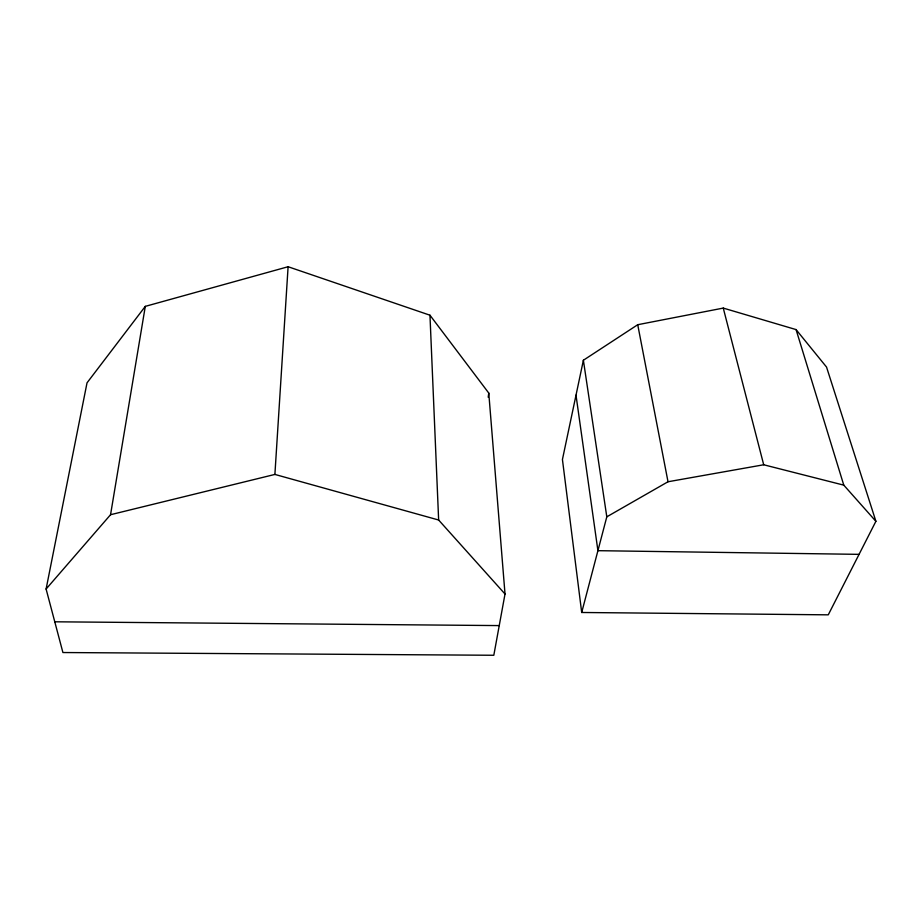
<?xml version="1.0" encoding="UTF-8"?>
<svg xmlns="http://www.w3.org/2000/svg" width="922" height="922" viewBox="0 0 922 922"><rect width="100%" height="100%" fill="white"/><g stroke="black" fill="none" stroke-linecap="round" stroke-linejoin="round"><path stroke-width="1.38" d="M46.1 589.043L110.548 514.718L274.894 474.427L288.102 266.735L429.963 315.209L488.775 393.072L505.014 594.01L493.812 655.265L62.915 652.534L46.1 589.043L87.025 382.837L145.296 306.369L288.102 266.735M488.199 397.244L488.775 393.072M110.548 514.718L145.296 306.369M583.384 360.248L562.432 459.49L581.701 612.485L828.267 614.836L875.9 521.299L826.538 367.071L796.066 329.592L723.263 308.086L637.724 324.717L583.384 360.248L606.803 516.827L581.701 612.485M606.803 516.827L668.012 481.757L763.704 464.769L843.78 485.145L875.9 521.299M54.778 621.797L499.24 625.589M859.062 554.353L597.917 550.676L576.008 395.169M274.894 474.427L438.642 520.02L505.014 594.01M796.066 329.592L843.78 485.145M723.263 308.086L763.704 464.769M637.724 324.717L668.012 481.757M429.963 315.209L438.642 520.02"/></g></svg>
